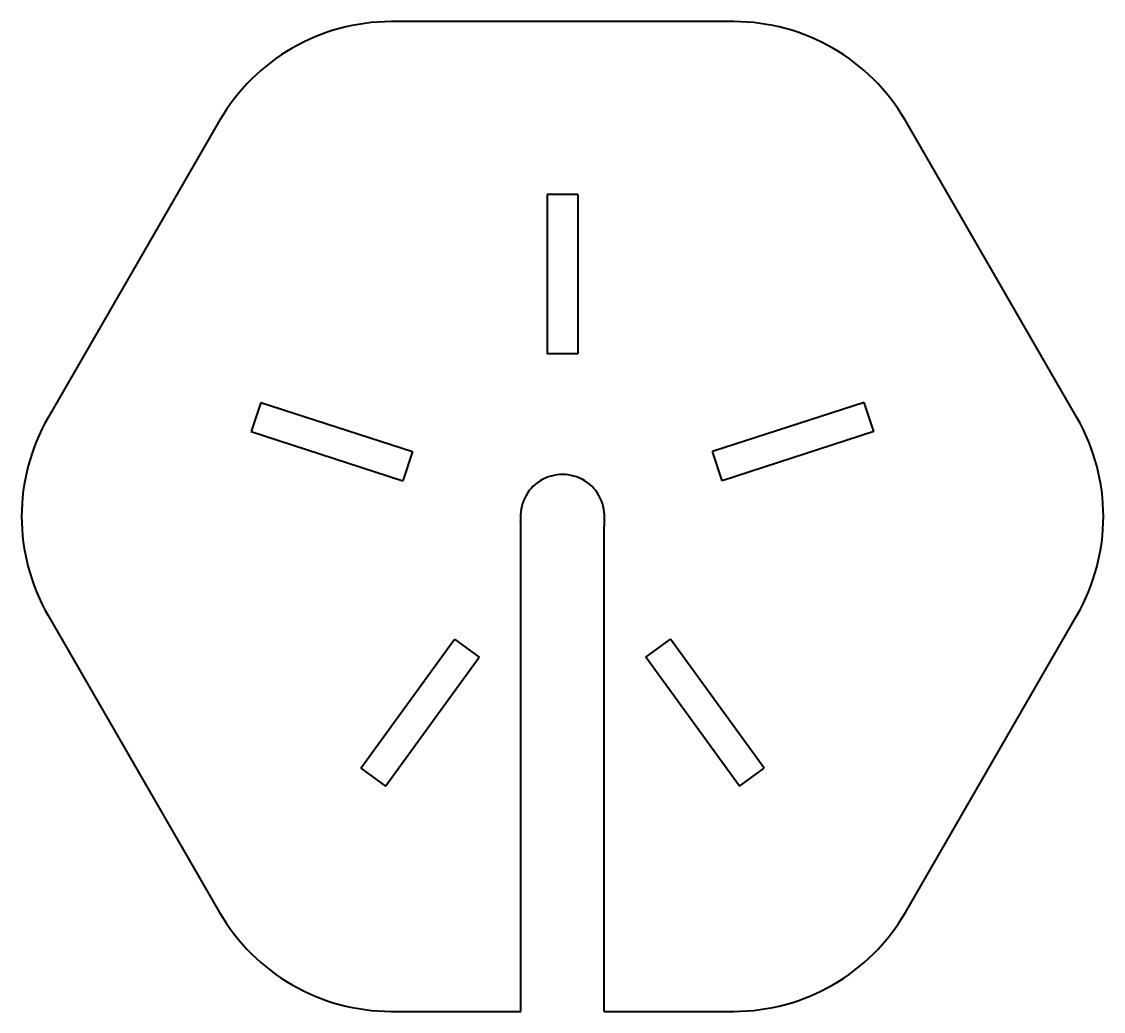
# Model space of a CAD drawing. Header units: inches. Extents: x -55 to 55, y -50 to 50.
import ezdxf

# ---------------------------------------------------------------- set-up
doc = ezdxf.new("R2010")
doc.units = ezdxf.units.IN
doc.header["$MEASUREMENT"] = 0
doc.layers.add('Visible', color=7, linetype='Continuous', lineweight=40)

msp = doc.modelspace()

# ---------------------------------------------------------------- linework, layer by layer
at = {"layer": 'Visible'}
for p, q in [((17.32, 50), (-17.32, 50)), ((-34.64, 40), (-51.96, 10)), ((51.96, 10), (34.64, 40)), ((-1.55, 32.55), (-1.55, 16.45)), ((1.55, 32.55), (-1.55, 32.55)), ((1.55, 32.55), (1.55, 16.45)), ((1.55, 16.45), (-1.55, 16.45)), ((-30.48, 11.53), (-31.44, 8.58)), ((-30.48, 11.53), (-15.17, 6.56)), ((30.48, 11.53), (15.17, 6.56)), ((31.44, 8.58), (30.48, 11.53)), ((-31.44, 8.58), (-16.12, 3.61)), ((31.44, 8.58), (16.12, 3.61)), ((-15.17, 6.56), (-16.12, 3.61)), ((16.12, 3.61), (15.17, 6.56)), ((-4.2, -50), (-4.2, -0.96)), ((4.2, -50), (4.2, -0.96)), ((-51.96, -10), (-34.64, -40)), ((34.64, -40), (51.96, -10)), ((-20.39, -25.42), (-10.92, -12.4)), ((-10.92, -12.4), (-8.42, -14.22)), ((8.42, -14.22), (10.92, -12.4)), ((20.39, -25.42), (10.92, -12.4)), ((-17.88, -27.24), (-8.42, -14.22)), ((17.88, -27.24), (8.42, -14.22)), ((-20.39, -25.42), (-17.88, -27.24)), ((17.88, -27.24), (20.39, -25.42)), ((-17.32, -50), (-4.2, -50)), ((4.2, -50), (17.32, -50))]:
    msp.add_line(p, q, dxfattribs=at)
for centre, radius, start, end in [((-17.32, 30), 20, 90, 150), ((17.32, 30), 20, 30, 90), ((-34.64, 0), 20, 150, 210), ((34.64, 0), 20, 330, 30), ((0, 0), 4.25, 354.04, 185.96), ((-9.2, -0.96), 5, 0, 5.96), ((9.2, -0.96), 5, 174.04, 180), ((-17.32, -30), 20, 210, 270), ((17.32, -30), 20, 270, 330)]:
    msp.add_arc(centre, radius, start, end, dxfattribs=at)

doc.saveas('drawing.dxf')
